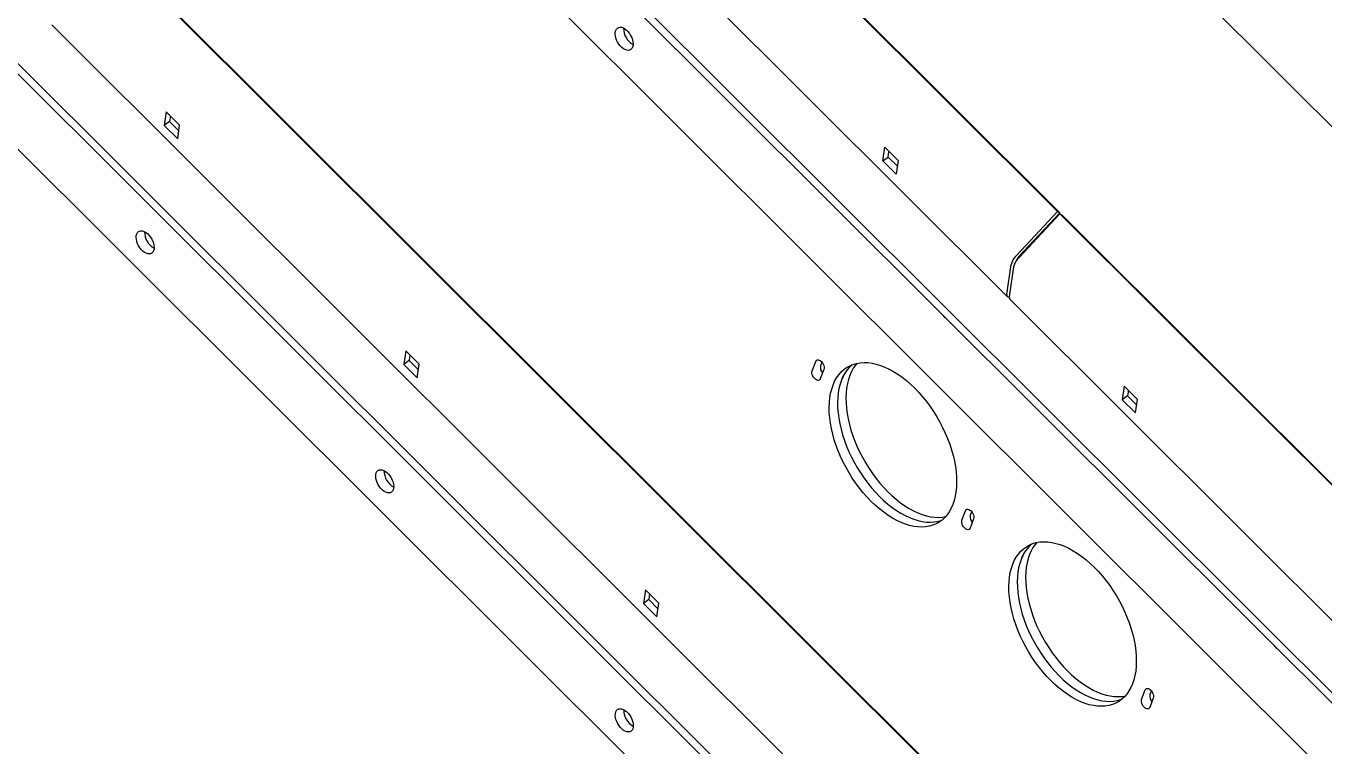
# Model space of a CAD drawing. Header units: millimetres. Extents: x 0 to 55611, y 0 to 32827.
# Drawn here: x 43804 to 44682, y 13987 to 14474 of the extents above; entities that cross this region are included whole.
import ezdxf

# ---------------------------------------------------------------- set-up
doc = ezdxf.new("R2010")
doc.units = ezdxf.units.MM
doc.header["$LTSCALE"] = 10
doc.linetypes.add('SLD-Continua', pattern=[0])
doc.layers.add('EQUIPO', color=30, linetype='SLD-Continua')

msp = doc.modelspace()

# ---------------------------------------------------------------- linework, layer by layer
at = {"layer": 'EQUIPO', "linetype": 'SLD-Continua', "lineweight": 25}
for p, q in [((45790.34, 13305.55), (43004.88, 16084.29)), ((43149.42, 15557.2), (45731.26, 12981.6)), ((43147.49, 15552.18), (45729.32, 12976.58)), ((45699.75, 12955.04), (43154.25, 15494.4)), ((43147.59, 15091.2), (45439.51, 12804.8)), ((43149.52, 15096.22), (45443.92, 12807.35)), ((45407.1, 12786.1), (43154.35, 15033.41)), ((44501.65, 14348.73), (43855.25, 14993.57)), ((44503.13, 14347.87), (43856.73, 14992.71)), ((43821.27, 14936.06), (44467.67, 14291.22)), ((44501.75, 13887.74), (43855.35, 14532.58)), ((44503.23, 13886.88), (43856.83, 14531.73)), ((43821.37, 14475.07), (44467.77, 13830.23)), ((43898.85, 14416.15), (43897.54, 14406.94)), ((43907.89, 14407.14), (43898.85, 14416.15)), ((43901.11, 14409.54), (43897.54, 14406.94)), ((43897.54, 14406.94), (43906.57, 14397.93)), ((43901.65, 14413.36), (43901.11, 14409.54)), ((43901.11, 14409.54), (43907.34, 14403.32)), ((43906.57, 14397.93), (43907.89, 14407.14)), ((44383.51, 14383.04), (44384.82, 14392.24)), ((44384.82, 14392.24), (44393.86, 14383.23)), ((44387.08, 14385.63), (44387.62, 14389.45)), ((44383.51, 14383.04), (44387.08, 14385.63)), ((44392.54, 14374.02), (44383.51, 14383.04)), ((44393.31, 14379.41), (44387.08, 14385.63)), ((44393.86, 14383.23), (44392.54, 14374.02)), ((44474.01, 14319.21), (44501.65, 14348.73)), ((44475.49, 14318.35), (44503.13, 14347.87)), ((44503.23, 14347.15), (44475.59, 14317.63)), ((44501.65, 14348.73), (44503.13, 14347.87)), ((45149.64, 13702.31), (44503.23, 14347.15)), ((44503.23, 14347.15), (44504.71, 14346.29)), ((45151.11, 13701.45), (44504.71, 14346.29)), ((44467.35, 14292.66), (44470.26, 14313.02)), ((44471.84, 14311.44), (44468.93, 14291.08)), ((44473.81, 14315.48), (44473.83, 14315.62)), ((44469.25, 14289.64), (45115.66, 13644.8)), ((44060.88, 14254.52), (44059.56, 14245.31)), ((44069.91, 14245.51), (44060.88, 14254.52)), ((44063.68, 14251.73), (44063.13, 14247.91)), ((44063.13, 14247.91), (44059.56, 14245.31)), ((44059.56, 14245.31), (44068.6, 14236.3)), ((44063.13, 14247.91), (44069.37, 14241.69)), ((44068.6, 14236.3), (44069.91, 14245.51)), ((44335.69, 14241.06), (44338.15, 14247.44)), ((44343.63, 14241.97), (44341.17, 14235.59)), ((44342.31, 14246.82), (44341.35, 14244.33)), ((44546.74, 14230.72), (44545.42, 14221.51)), ((44555.77, 14221.7), (44546.74, 14230.72)), ((44548.99, 14224.11), (44545.42, 14221.51)), ((44549.54, 14227.93), (44548.99, 14224.11)), ((44548.99, 14224.11), (44555.23, 14217.88)), ((44545.42, 14221.51), (44554.46, 14212.5)), ((44554.46, 14212.5), (44555.77, 14221.7)), ((44436.95, 14140.04), (44439.41, 14146.42)), ((44443.57, 14145.8), (44442.61, 14143.31)), ((44444.89, 14140.95), (44442.44, 14134.57)), ((44222.9, 14092.89), (44221.58, 14083.68)), ((44231.94, 14083.87), (44222.9, 14092.89)), ((44225.15, 14086.28), (44221.58, 14083.68)), ((44221.58, 14083.68), (44230.62, 14074.67)), ((44225.7, 14090.1), (44225.15, 14086.28)), ((44225.15, 14086.28), (44231.39, 14080.05)), ((44230.62, 14074.67), (44231.94, 14083.87)), ((44558.47, 14018.82), (44560.93, 14025.19)), ((44565.09, 14024.58), (44564.13, 14022.08)), ((44566.41, 14019.73), (44563.95, 14013.35))]:
    msp.add_line(p, q, dxfattribs=at)
at = {"layer": 'EQUIPO', "linetype": 'SLD-Continua', "lineweight": 25, "flags": 128}
for points in [[(44214.24, 14459.91), (44213.76, 14459.02), (44213.1, 14458.35), (44212.29, 14457.93), (44211.34, 14457.76), (44210.31, 14457.87), (44209.21, 14458.24), (44208.09, 14458.86), (44206.98, 14459.71), (44205.92, 14460.77), (44204.96, 14461.98), (44204.11, 14463.32), (44203.42, 14464.74), (44202.9, 14466.19), (44202.57, 14467.62), (44202.44, 14468.98), (44202.52, 14470.23), (44202.81, 14471.31), (44203.29, 14472.21), (44203.95, 14472.88), (44204.76, 14473.3), (44205.7, 14473.46), (44206.74, 14473.36), (44207.84, 14472.99), (44208.96, 14472.37), (44210.07, 14471.52), (44211.12, 14470.46), (44212.09, 14469.25), (44212.93, 14467.91), (44213.63, 14466.49), (44214.15, 14465.04), (44214.48, 14463.61), (44214.6, 14462.25), (44214.52, 14461), (44214.24, 14459.91)], [(43890.29, 14322.19), (43889.81, 14321.29), (43889.15, 14320.62), (43888.34, 14320.2), (43887.4, 14320.04), (43886.36, 14320.15), (43885.26, 14320.52), (43884.14, 14321.14), (43883.03, 14321.99), (43881.98, 14323.04), (43881.01, 14324.26), (43880.17, 14325.6), (43879.47, 14327.02), (43878.95, 14328.47), (43878.62, 14329.9), (43878.5, 14331.26), (43878.58, 14332.5), (43878.86, 14333.59), (43879.34, 14334.49), (43880, 14335.16), (43880.81, 14335.58), (43881.76, 14335.74), (43882.79, 14335.63), (43883.89, 14335.26), (43885.01, 14334.64), (43886.12, 14333.79), (43887.18, 14332.74), (43888.14, 14331.52), (43888.99, 14330.18), (43889.68, 14328.76), (43890.2, 14327.31), (43890.53, 14325.89), (43890.66, 14324.52), (43890.58, 14323.28), (43890.29, 14322.19)], [(44467.35, 14292.66), (44467.35, 14291.88), (44467.59, 14291.31), (44468.07, 14290.96), (44468.77, 14290.87), (44468.91, 14290.88)], [(44338.15, 14247.44), (44338.5, 14248.01), (44339.01, 14248.37), (44339.66, 14248.47), (44340.38, 14248.31), (44341.14, 14247.91), (44341.89, 14247.29), (44342.56, 14246.5), (44343.12, 14245.58), (44343.53, 14244.6), (44343.76, 14243.63), (44343.79, 14242.73), (44343.63, 14241.97)], [(44341.17, 14235.59), (44340.82, 14235.01), (44340.31, 14234.66), (44339.66, 14234.56), (44338.94, 14234.72), (44338.18, 14235.12), (44337.43, 14235.74), (44336.76, 14236.53), (44336.2, 14237.45), (44335.79, 14238.43), (44335.56, 14239.4), (44335.53, 14240.3), (44335.69, 14241.06)], [(44349.79, 14231.41), (44350.89, 14233.93), (44352.17, 14236.25), (44353.63, 14238.35), (44355.27, 14240.24), (44357.06, 14241.89), (44359.01, 14243.31), (44361.11, 14244.49), (44363.34, 14245.41), (44365.7, 14246.08), (44368.18, 14246.5), (44370.75, 14246.65), (44373.42, 14246.55), (44376.17, 14246.19), (44378.98, 14245.57), (44381.84, 14244.69), (44384.75, 14243.57), (44387.68, 14242.2), (44390.62, 14240.59), (44393.56, 14238.75), (44396.49, 14236.69), (44399.38, 14234.41), (44402.24, 14231.94), (44405.03, 14229.27), (44407.76, 14226.42), (44410.41, 14223.41), (44412.97, 14220.25), (44415.42, 14216.95), (44417.75, 14213.53), (44419.95, 14210), (44422.02, 14206.39), (44423.93, 14202.7), (44425.69, 14198.96), (44427.29, 14195.19), (44428.71, 14191.39), (44429.96, 14187.59), (44431.02, 14183.81), (44431.89, 14180.06), (44432.56, 14176.36), (44433.04, 14172.73), (44433.32, 14169.19), (44433.4, 14165.74), (44433.27, 14162.42), (44432.95, 14159.23), (44432.43, 14156.18), (44431.71, 14153.3), (44430.8, 14150.6), (44429.7, 14148.08), (44428.41, 14145.76), (44426.95, 14143.66), (44425.32, 14141.77), (44423.52, 14140.12), (44421.57, 14138.7), (44419.47, 14137.52), (44417.24, 14136.6), (44414.88, 14135.93), (44412.41, 14135.51), (44409.83, 14135.36), (44407.16, 14135.46), (44404.42, 14135.82), (44401.61, 14136.44), (44398.74, 14137.32), (44395.84, 14138.44), (44392.91, 14139.81), (44389.96, 14141.42), (44387.02, 14143.26), (44384.1, 14145.32), (44381.2, 14147.6), (44378.35, 14150.07), (44375.55, 14152.74), (44372.82, 14155.59), (44370.17, 14158.6), (44367.62, 14161.76), (44365.17, 14165.06), (44362.84, 14168.48), (44360.63, 14172.01), (44358.57, 14175.62), (44356.65, 14179.31), (44354.89, 14183.05), (44353.29, 14186.82), (44351.87, 14190.62), (44350.63, 14194.42), (44349.57, 14198.2), (44348.7, 14201.95), (44348.02, 14205.65), (44347.54, 14209.28), (44347.27, 14212.82), (44347.19, 14216.27), (44347.31, 14219.59), (44347.63, 14222.78), (44348.16, 14225.83), (44348.87, 14228.71), (44349.79, 14231.41)], [(44362.77, 14245.2), (44362.72, 14245.16), (44360.92, 14243.5), (44359.29, 14241.62), (44357.83, 14239.51), (44356.54, 14237.2), (44355.44, 14234.68), (44354.53, 14231.97), (44353.81, 14229.09), (44353.29, 14226.05), (44352.97, 14222.86), (44352.84, 14219.53), (44352.92, 14216.09), (44353.2, 14212.54), (44353.68, 14208.91), (44354.35, 14205.22), (44355.22, 14201.47), (44356.28, 14197.69), (44357.53, 14193.89), (44358.95, 14190.09), (44360.55, 14186.31), (44362.31, 14182.57), (44364.22, 14178.89), (44366.29, 14175.27), (44368.49, 14171.75), (44370.82, 14168.33), (44373.27, 14165.03), (44375.83, 14161.87), (44378.48, 14158.85), (44381.21, 14156.01), (44384, 14153.34), (44386.86, 14150.86), (44389.76, 14148.59), (44392.68, 14146.52), (44395.62, 14144.68), (44398.56, 14143.08), (44401.49, 14141.71), (44404.4, 14140.58), (44407.26, 14139.71), (44410.07, 14139.09), (44412.82, 14138.73), (44415.49, 14138.62), (44418.07, 14138.78), (44420.54, 14139.19), (44422.9, 14139.86), (44423.47, 14140.07)], [(44366, 14246.15), (44364.95, 14244.88), (44363.48, 14242.78), (44362.2, 14240.46), (44361.1, 14237.94), (44360.19, 14235.24), (44359.47, 14232.36), (44358.95, 14229.31), (44358.62, 14226.12), (44358.5, 14222.8), (44358.58, 14219.35), (44358.86, 14215.81), (44359.34, 14212.18), (44360.01, 14208.48), (44360.88, 14204.73), (44361.94, 14200.95), (44363.18, 14197.15), (44364.61, 14193.36), (44366.2, 14189.58), (44367.96, 14185.84), (44369.88, 14182.15), (44371.95, 14178.54), (44374.15, 14175.01), (44376.48, 14171.59), (44378.93, 14168.29), (44381.48, 14165.13), (44384.13, 14162.12), (44386.86, 14159.27), (44389.66, 14156.6), (44392.52, 14154.13), (44395.41, 14151.85), (44398.34, 14149.79), (44401.28, 14147.95), (44404.22, 14146.34), (44407.15, 14144.97), (44410.05, 14143.85), (44412.92, 14142.97), (44415.73, 14142.35), (44418.48, 14141.99), (44421.15, 14141.89), (44423.72, 14142.04), (44425.9, 14142.39)], [(44355.44, 14234.68), (44354.53, 14231.97), (44353.81, 14229.09), (44353.29, 14226.05), (44352.97, 14222.86), (44352.84, 14219.53), (44352.92, 14216.09), (44353.2, 14212.54), (44353.68, 14208.91), (44354.35, 14205.22), (44355.22, 14201.47), (44356.28, 14197.69), (44357.53, 14193.89), (44358.95, 14190.09), (44360.55, 14186.31), (44362.31, 14182.57), (44364.22, 14178.89), (44366.29, 14175.27), (44368.49, 14171.75), (44370.82, 14168.33), (44373.27, 14165.03), (44375.83, 14161.87), (44378.48, 14158.85), (44381.21, 14156.01), (44384, 14153.34), (44386.86, 14150.86), (44389.76, 14148.59), (44392.68, 14146.52), (44395.62, 14144.68), (44398.56, 14143.08), (44401.49, 14141.71), (44404.4, 14140.58), (44407.26, 14139.71), (44410.07, 14139.09), (44412.82, 14138.73), (44415.49, 14138.62), (44418.07, 14138.78), (44420.54, 14139.19), (44422.9, 14139.86), (44423.47, 14140.07)], [(44052.31, 14160.56), (44051.83, 14159.66), (44051.18, 14158.99), (44050.36, 14158.57), (44049.42, 14158.41), (44048.38, 14158.52), (44047.28, 14158.89), (44046.16, 14159.51), (44045.06, 14160.36), (44044, 14161.41), (44043.04, 14162.63), (44042.19, 14163.97), (44041.5, 14165.39), (44040.98, 14166.83), (44040.65, 14168.26), (44040.52, 14169.62), (44040.6, 14170.87), (44040.89, 14171.96), (44041.36, 14172.85), (44042.02, 14173.52), (44042.84, 14173.95), (44043.78, 14174.11), (44044.82, 14174), (44045.91, 14173.63), (44047.04, 14173.01), (44048.14, 14172.16), (44049.2, 14171.11), (44050.16, 14169.89), (44051.01, 14168.55), (44051.7, 14167.13), (44052.22, 14165.68), (44052.55, 14164.25), (44052.68, 14162.89), (44052.6, 14161.65), (44052.31, 14160.56)], [(44439.41, 14146.42), (44439.76, 14146.99), (44440.28, 14147.35), (44440.92, 14147.45), (44441.65, 14147.29), (44442.41, 14146.89), (44443.15, 14146.27), (44443.83, 14145.48), (44444.39, 14144.56), (44444.8, 14143.58), (44445.02, 14142.61), (44445.06, 14141.71), (44444.89, 14140.95)], [(44442.44, 14134.57), (44442.08, 14133.99), (44441.57, 14133.64), (44440.93, 14133.54), (44440.2, 14133.7), (44439.44, 14134.1), (44438.7, 14134.72), (44438.02, 14135.51), (44437.46, 14136.43), (44437.05, 14137.41), (44436.82, 14138.38), (44436.79, 14139.28), (44436.95, 14140.04)], [(44471.3, 14110.19), (44472.4, 14112.71), (44473.69, 14115.02), (44475.15, 14117.13), (44476.78, 14119.01), (44478.58, 14120.67), (44480.53, 14122.09), (44482.63, 14123.26), (44484.86, 14124.19), (44487.22, 14124.86), (44489.69, 14125.27), (44492.27, 14125.43), (44494.94, 14125.33), (44497.68, 14124.96), (44500.49, 14124.34), (44503.36, 14123.47), (44506.26, 14122.34), (44509.19, 14120.98), (44512.14, 14119.37), (44515.08, 14117.53), (44518, 14115.47), (44520.9, 14113.19), (44523.75, 14110.71), (44526.55, 14108.04), (44529.28, 14105.2), (44531.93, 14102.19), (44534.48, 14099.02), (44536.93, 14095.72), (44539.26, 14092.3), (44541.47, 14088.78), (44543.53, 14085.16), (44545.45, 14081.48), (44547.21, 14077.74), (44548.81, 14073.96), (44550.23, 14070.16), (44551.47, 14066.37), (44552.53, 14062.58), (44553.4, 14058.83), (44554.08, 14055.14), (44554.56, 14051.51), (44554.83, 14047.96), (44554.91, 14044.52), (44554.79, 14041.19), (44554.47, 14038), (44553.94, 14034.96), (44553.23, 14032.08), (44552.31, 14029.37), (44551.21, 14026.86), (44549.93, 14024.54), (44548.47, 14022.43), (44546.83, 14020.55), (44545.04, 14018.89), (44543.09, 14017.47), (44540.99, 14016.3), (44538.76, 14015.37), (44536.4, 14014.7), (44533.93, 14014.29), (44531.35, 14014.13), (44528.68, 14014.24), (44525.94, 14014.6), (44523.12, 14015.22), (44520.26, 14016.09), (44517.35, 14017.22), (44514.42, 14018.59), (44511.48, 14020.19), (44508.54, 14022.03), (44505.62, 14024.1), (44502.72, 14026.37), (44499.86, 14028.85), (44497.07, 14031.52), (44494.34, 14034.36), (44491.69, 14037.38), (44489.13, 14040.54), (44486.68, 14043.84), (44484.35, 14047.26), (44482.15, 14050.78), (44480.08, 14054.4), (44478.17, 14058.08), (44476.41, 14061.82), (44474.81, 14065.6), (44473.39, 14069.4), (44472.14, 14073.2), (44471.08, 14076.98), (44470.21, 14080.73), (44469.54, 14084.43), (44469.06, 14088.05), (44468.78, 14091.6), (44468.7, 14095.04), (44468.83, 14098.37), (44469.15, 14101.56), (44469.67, 14104.6), (44470.39, 14107.48), (44471.3, 14110.19)], [(44484.29, 14123.98), (44484.24, 14123.94), (44482.44, 14122.28), (44480.81, 14120.39), (44479.34, 14118.29), (44478.06, 14115.97), (44476.96, 14113.45), (44476.05, 14110.75), (44475.33, 14107.87), (44474.81, 14104.82), (44474.48, 14101.63), (44474.36, 14098.31), (44474.44, 14094.86), (44474.72, 14091.32), (44475.2, 14087.69), (44475.87, 14083.99), (44476.74, 14080.24), (44477.8, 14076.46), (44479.04, 14072.66), (44480.47, 14068.87), (44482.06, 14065.09), (44483.82, 14061.35), (44485.74, 14057.66), (44487.81, 14054.05), (44490.01, 14050.52), (44492.34, 14047.1), (44494.79, 14043.8), (44497.34, 14040.64), (44499.99, 14037.63), (44502.72, 14034.78), (44505.52, 14032.11), (44508.38, 14029.64), (44511.27, 14027.36), (44514.2, 14025.3), (44517.14, 14023.46), (44520.08, 14021.85), (44523.01, 14020.48), (44525.92, 14019.36), (44528.78, 14018.48), (44531.59, 14017.86), (44534.34, 14017.5), (44537.01, 14017.4), (44539.58, 14017.55), (44542.06, 14017.97), (44544.41, 14018.64), (44544.98, 14018.85)], [(44487.52, 14124.92), (44486.46, 14123.66), (44485, 14121.55), (44483.72, 14119.24), (44482.62, 14116.72), (44481.71, 14114.01), (44480.99, 14111.13), (44480.46, 14108.09), (44480.14, 14104.9), (44480.02, 14101.57), (44480.1, 14098.13), (44480.38, 14094.59), (44480.85, 14090.96), (44481.53, 14087.26), (44482.4, 14083.51), (44483.46, 14079.73), (44484.7, 14075.93), (44486.12, 14072.13), (44487.72, 14068.35), (44489.48, 14064.61), (44491.4, 14060.93), (44493.46, 14057.31), (44495.67, 14053.79), (44498, 14050.37), (44500.45, 14047.07), (44503, 14043.91), (44505.65, 14040.9), (44508.38, 14038.05), (44511.18, 14035.38), (44514.03, 14032.9), (44516.93, 14030.63), (44519.85, 14028.57), (44522.8, 14026.73), (44525.74, 14025.12), (44528.67, 14023.75), (44531.57, 14022.62), (44534.44, 14021.75), (44537.25, 14021.13), (44540, 14020.77), (44542.66, 14020.66), (44545.24, 14020.82), (44547.41, 14021.17)], [(44476.96, 14113.45), (44476.05, 14110.75), (44475.33, 14107.87), (44474.81, 14104.82), (44474.48, 14101.63), (44474.36, 14098.31), (44474.44, 14094.86), (44474.72, 14091.32), (44475.2, 14087.69), (44475.87, 14083.99), (44476.74, 14080.24), (44477.8, 14076.46), (44479.04, 14072.66), (44480.47, 14068.87), (44482.06, 14065.09), (44483.82, 14061.35), (44485.74, 14057.66), (44487.81, 14054.05), (44490.01, 14050.52), (44492.34, 14047.1), (44494.79, 14043.8), (44497.34, 14040.64), (44499.99, 14037.63), (44502.72, 14034.78), (44505.52, 14032.11), (44508.38, 14029.64), (44511.27, 14027.36), (44514.2, 14025.3), (44517.14, 14023.46), (44520.08, 14021.85), (44523.01, 14020.48), (44525.92, 14019.36), (44528.78, 14018.48), (44531.59, 14017.86), (44534.34, 14017.5), (44537.01, 14017.4), (44539.58, 14017.55), (44542.06, 14017.97), (44544.41, 14018.64), (44544.98, 14018.85)], [(44560.93, 14025.19), (44561.28, 14025.77), (44561.79, 14026.12), (44562.44, 14026.22), (44563.16, 14026.07), (44563.92, 14025.67), (44564.67, 14025.05), (44565.34, 14024.25), (44565.9, 14023.33), (44566.31, 14022.36), (44566.54, 14021.39), (44566.58, 14020.49), (44566.41, 14019.73)], [(44214.34, 13998.93), (44213.86, 13998.03), (44213.2, 13997.36), (44212.39, 13996.94), (44211.44, 13996.78), (44210.41, 13996.88), (44209.31, 13997.25), (44208.19, 13997.87), (44207.08, 13998.73), (44206.02, 13999.78), (44205.06, 14000.99), (44204.21, 14002.34), (44203.52, 14003.75), (44203, 14005.2), (44202.67, 14006.63), (44202.54, 14007.99), (44202.62, 14009.24), (44202.91, 14010.33), (44203.39, 14011.22), (44204.05, 14011.89), (44204.86, 14012.32), (44205.8, 14012.48), (44206.84, 14012.37), (44207.94, 14012), (44209.06, 14011.38), (44210.17, 14010.53), (44211.22, 14009.48), (44212.19, 14008.26), (44213.03, 14006.92), (44213.73, 14005.5), (44214.25, 14004.05), (44214.58, 14002.62), (44214.7, 14001.26), (44214.62, 14000.01), (44214.34, 13998.93)], [(44563.95, 14013.35), (44563.6, 14012.77), (44563.09, 14012.42), (44562.44, 14012.32), (44561.72, 14012.47), (44560.96, 14012.87), (44560.21, 14013.49), (44559.54, 14014.29), (44558.98, 14015.21), (44558.57, 14016.19), (44558.34, 14017.16), (44558.31, 14018.05), (44558.47, 14018.82)]]:
    msp.add_lwpolyline(points, dxfattribs=at)
at = {"layer": 'EQUIPO', "linetype": 'SLD-Continua', "lineweight": 25}
for centre, radius, start, end in [((44220.88, 14472.75), 12.76, 179.49998, 240.49464), ((44278.19, 14441.38), 12.24, 218.52016, 231.61826), ((43896.93, 14335.02), 12.76, 179.49998, 240.49464), ((44483.41, 14309.28), 13.67, 133.416, 164.12205), ((44484.99, 14307.7), 13.67, 133.416, 164.12205), ((44479.65, 14313.96), 6.05, 133.416, 164.12205), ((44470.41, 14290.65), 1.54, 163.94065, 221.27358), ((44433.41, 14286.54), 12.24, 218.52016, 231.61826), ((44346.7, 14243.17), 5.48, 167.85698, 222.55357), ((44378.61, 14226.36), 24.61, 130.03778, 160.24808), ((44502.52, 14217.6), 12.24, 218.52016, 231.61826), ((44058.95, 14173.39), 12.76, 179.49998, 240.49464), ((44447.96, 14142.15), 5.48, 167.857, 222.55356), ((44500.12, 14105.14), 24.61, 130.03778, 160.24808), ((44657.73, 14062.76), 12.24, 218.52016, 231.61826), ((44569.48, 14020.93), 5.48, 167.85696, 222.55357), ((44220.98, 14011.76), 12.76, 179.49998, 240.49464)]:
    msp.add_arc(centre, radius, start, end, dxfattribs=at)

doc.saveas('drawing.dxf')
